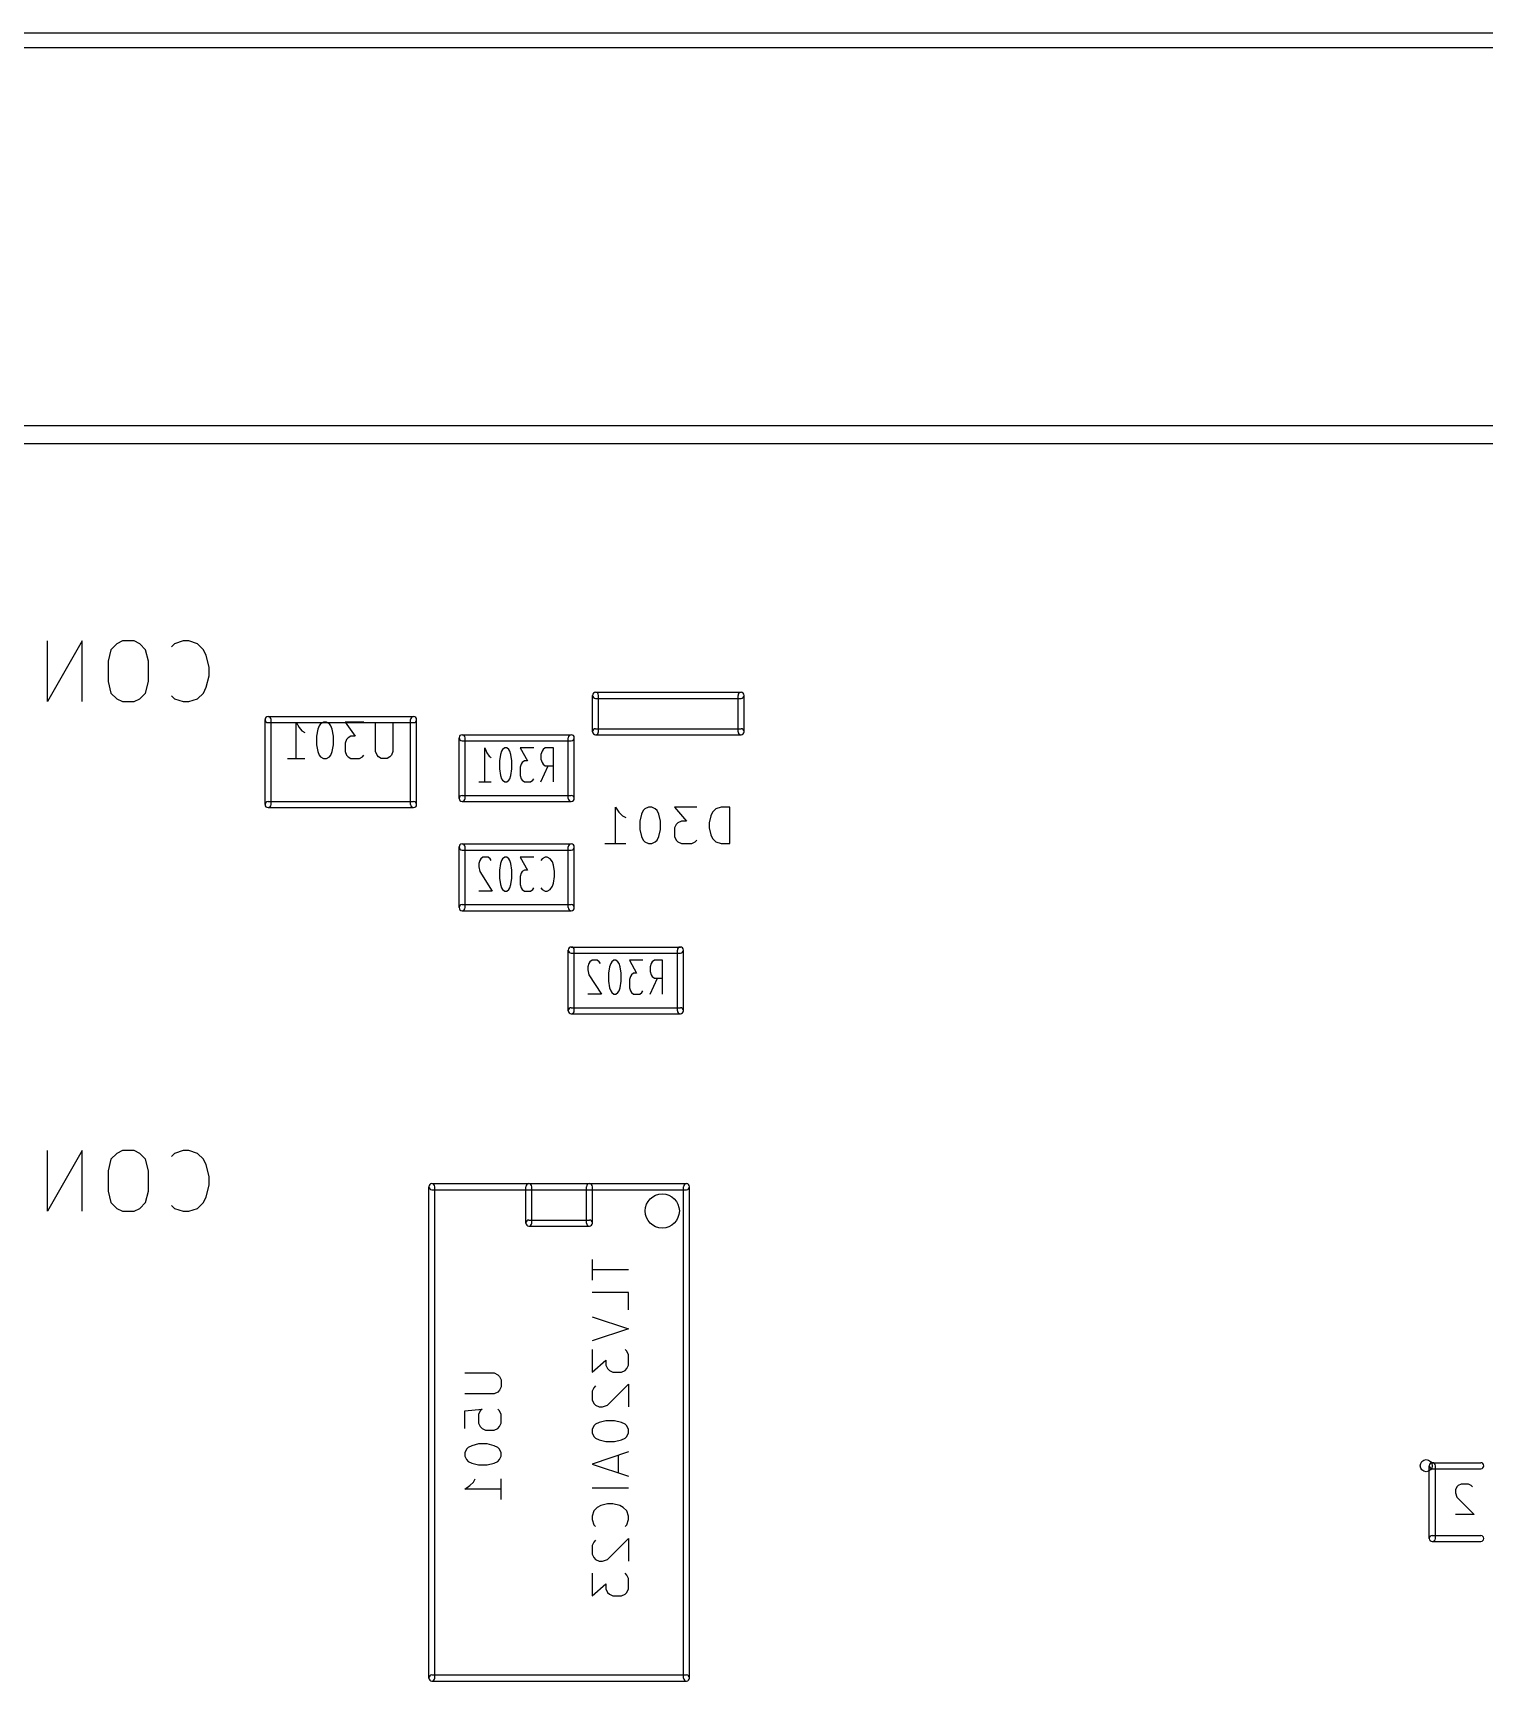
# Model space of a CAD drawing. Extents: x -29274 to 69862, y 24345 to 162744.
# Drawn here: x -1139 to 10826, y 67495 to 81080 of the extents above; entities that cross this region are included whole.
import ezdxf

# ---------------------------------------------------------------- set-up
doc = ezdxf.new("R2010")
doc.units = 0
doc.layers.add('BLACK', color=1, linetype='CONTINUOUS')

msp = doc.modelspace()

# ---------------------------------------------------------------- linework, layer by layer
at = {"layer": 'BLACK'}
for p, q in [((-8500, 81080), (61650, 81080)), ((-8500, 80960), (61650, 80960)), ((-7900, 77845), (61650, 77845)), ((-7900, 77695), (61650, 77695)), ((-734, 76068), (-1020, 75568)), ((-1020, 75568), (-1020, 76068)), ((-734, 75568), (-734, 76068)), ((-496, 75996), (-520, 75901)), ((-448, 76044), (-496, 75996)), ((-401, 76068), (-448, 76044)), ((-305, 76068), (-401, 76068)), ((-258, 76044), (-305, 76068)), ((-210, 75996), (-258, 76044)), ((-186, 75901), (-210, 75996)), ((28, 76044), (4, 76020)), ((99, 76068), (28, 76044)), ((147, 76068), (99, 76068)), ((219, 76044), (147, 76068)), ((266, 75996), (219, 76044)), ((290, 75949), (266, 75996)), ((314, 75853), (290, 75949)), ((-520, 75901), (-520, 75734)), ((-186, 75734), (-186, 75901)), ((314, 75782), (314, 75853)), ((-520, 75734), (-496, 75639)), ((-210, 75639), (-186, 75734)), ((266, 75639), (290, 75687)), ((290, 75687), (314, 75782)), ((-496, 75639), (-448, 75591)), ((-448, 75591), (-401, 75568)), ((-401, 75568), (-305, 75568)), ((-305, 75568), (-258, 75591)), ((-258, 75591), (-210, 75639)), ((4, 75615), (28, 75591)), ((28, 75591), (99, 75568)), ((99, 75568), (147, 75568)), ((147, 75568), (219, 75591)), ((219, 75591), (266, 75639)), ((3475, 75320), (3475, 75620)), ((3500, 75645), (4700, 75645)), ((3500, 75595), (4700, 75595)), ((3525, 75320), (3525, 75620)), ((4675, 75320), (4675, 75620)), ((4725, 75320), (4725, 75620)), ((775, 74720), (775, 75420)), ((800, 75445), (2000, 75445)), ((825, 74720), (825, 75420)), ((1031, 75099), (1031, 75399)), ((1031, 75399), (1055, 75356)), ((1257, 75399), (1233, 75384)), ((1281, 75399), (1257, 75399)), ((1305, 75384), (1281, 75399)), ((1590, 75399), (1436, 75399)), ((1436, 75399), (1519, 75284)), ((1686, 75156), (1686, 75399)), ((1828, 75399), (1828, 75156)), ((1975, 74720), (1975, 75420)), ((2025, 74720), (2025, 75420)), ((800, 75395), (2000, 75395)), ((1055, 75356), (1079, 75327)), ((1079, 75327), (1102, 75313)), ((1209, 75341), (1198, 75284)), ((1198, 75284), (1198, 75213)), ((1221, 75370), (1209, 75341)), ((1233, 75384), (1221, 75370)), ((1317, 75370), (1305, 75384)), ((1328, 75341), (1317, 75370)), ((1340, 75284), (1328, 75341)), ((1340, 75213), (1340, 75284)), ((1459, 75270), (1447, 75256)), ((1483, 75284), (1459, 75270)), ((1519, 75284), (1483, 75284)), ((2375, 74770), (2375, 75270)), ((2400, 75295), (3300, 75295)), ((2425, 74770), (2425, 75270)), ((3275, 74770), (3275, 75270)), ((3325, 74770), (3325, 75270)), ((3500, 75345), (4700, 75345)), ((3500, 75295), (4700, 75295)), ((1198, 75213), (1209, 75156)), ((1209, 75156), (1221, 75127)), ((1221, 75127), (1233, 75113)), ((1305, 75113), (1317, 75127)), ((1317, 75127), (1328, 75156)), ((1328, 75156), (1340, 75213)), ((1447, 75256), (1436, 75227)), ((1436, 75227), (1436, 75156)), ((1436, 75156), (1447, 75127)), ((1447, 75127), (1459, 75113)), ((1578, 75113), (1590, 75127)), ((1698, 75127), (1686, 75156)), ((1709, 75113), (1698, 75127)), ((1817, 75127), (1805, 75113)), ((1828, 75156), (1817, 75127)), ((2400, 75245), (3300, 75245)), ((2588, 74907), (2588, 75187)), ((2588, 75187), (2605, 75147)), ((2605, 75147), (2623, 75120)), ((2716, 75133), (2708, 75080)), ((2725, 75160), (2716, 75133)), ((2734, 75173), (2725, 75160)), ((2751, 75187), (2734, 75173)), ((2768, 75187), (2751, 75187)), ((2785, 75173), (2768, 75187)), ((2794, 75160), (2785, 75173)), ((2802, 75133), (2794, 75160)), ((2811, 75080), (2802, 75133)), ((2990, 75187), (2879, 75187)), ((2879, 75187), (2939, 75080)), ((3059, 75160), (3050, 75133)), ((3050, 75133), (3050, 75093)), ((3067, 75173), (3059, 75160)), ((3085, 75187), (3067, 75173)), ((3153, 75187), (3085, 75187)), ((3153, 74907), (3153, 75187)), ((960, 75099), (1102, 75099)), ((1233, 75113), (1257, 75099)), ((1257, 75099), (1281, 75099)), ((1281, 75099), (1305, 75113)), ((1459, 75113), (1483, 75099)), ((1483, 75099), (1555, 75099)), ((1555, 75099), (1578, 75113)), ((1733, 75099), (1709, 75113)), ((1781, 75099), (1733, 75099)), ((1805, 75113), (1781, 75099)), ((2623, 75120), (2640, 75107)), ((2708, 75080), (2708, 75013)), ((2708, 75013), (2716, 74960)), ((2802, 74960), (2811, 75013)), ((2811, 75013), (2811, 75080)), ((2887, 75053), (2879, 75027)), ((2879, 75027), (2879, 74960)), ((2896, 75067), (2887, 75053)), ((2913, 75080), (2896, 75067)), ((2939, 75080), (2913, 75080)), ((3050, 75093), (3059, 75067)), ((3050, 74907), (3110, 75040)), ((3059, 75067), (3067, 75053)), ((3067, 75053), (3085, 75040)), ((3085, 75040), (3153, 75040)), ((2537, 74907), (2640, 74907)), ((2716, 74960), (2725, 74933)), ((2725, 74933), (2734, 74920)), ((2734, 74920), (2751, 74907)), ((2751, 74907), (2768, 74907)), ((2768, 74907), (2785, 74920)), ((2785, 74920), (2794, 74933)), ((2794, 74933), (2802, 74960)), ((2879, 74960), (2887, 74933)), ((2887, 74933), (2896, 74920)), ((2896, 74920), (2913, 74907)), ((2913, 74907), (2965, 74907)), ((2965, 74907), (2982, 74920)), ((2982, 74920), (2990, 74933)), ((800, 74745), (2000, 74745)), ((2400, 74795), (3300, 74795)), ((2400, 74745), (3300, 74745)), ((800, 74695), (2000, 74695)), ((3664, 74399), (3664, 74699)), ((3664, 74699), (3693, 74656)), ((3693, 74656), (3721, 74627)), ((3721, 74627), (3750, 74613)), ((3879, 74641), (3864, 74584)), ((3864, 74584), (3864, 74513)), ((3893, 74670), (3879, 74641)), ((3907, 74684), (3893, 74670)), ((3936, 74699), (3907, 74684)), ((3964, 74699), (3936, 74699)), ((3993, 74684), (3964, 74699)), ((4007, 74670), (3993, 74684)), ((4022, 74641), (4007, 74670)), ((4036, 74584), (4022, 74641)), ((4036, 74513), (4036, 74584)), ((4336, 74699), (4150, 74699)), ((4150, 74699), (4250, 74584)), ((4208, 74584), (4179, 74570)), ((4250, 74584), (4208, 74584)), ((4450, 74627), (4436, 74570)), ((4465, 74656), (4450, 74627)), ((4493, 74684), (4465, 74656)), ((4536, 74699), (4493, 74684)), ((4608, 74699), (4536, 74699)), ((4608, 74399), (4608, 74699)), ((3864, 74513), (3879, 74456)), ((3879, 74456), (3893, 74427)), ((4007, 74427), (4022, 74456)), ((4022, 74456), (4036, 74513)), ((4165, 74556), (4150, 74527)), ((4150, 74527), (4150, 74456)), ((4150, 74456), (4165, 74427)), ((4179, 74570), (4165, 74556)), ((4436, 74570), (4436, 74527)), ((4436, 74527), (4450, 74470)), ((4450, 74470), (4465, 74441)), ((2375, 73870), (2375, 74370)), ((2400, 74395), (3300, 74395)), ((2400, 74345), (3300, 74345)), ((2425, 73870), (2425, 74370)), ((3275, 73870), (3275, 74370)), ((3325, 73870), (3325, 74370)), ((3578, 74399), (3750, 74399)), ((3893, 74427), (3907, 74413)), ((3907, 74413), (3936, 74399)), ((3936, 74399), (3964, 74399)), ((3964, 74399), (3993, 74413)), ((3993, 74413), (4007, 74427)), ((4165, 74427), (4179, 74413)), ((4179, 74413), (4208, 74399)), ((4208, 74399), (4293, 74399)), ((4293, 74399), (4322, 74413)), ((4322, 74413), (4336, 74427)), ((4465, 74441), (4493, 74413)), ((4493, 74413), (4536, 74399)), ((4536, 74399), (4608, 74399)), ((2545, 74260), (2537, 74233)), ((2537, 74233), (2537, 74207)), ((2537, 74207), (2545, 74167)), ((2554, 74273), (2545, 74260)), ((2571, 74287), (2554, 74273)), ((2614, 74287), (2571, 74287)), ((2631, 74273), (2614, 74287)), ((2640, 74260), (2631, 74273)), ((2716, 74233), (2708, 74180)), ((2708, 74180), (2708, 74113)), ((2725, 74260), (2716, 74233)), ((2734, 74273), (2725, 74260)), ((2751, 74287), (2734, 74273)), ((2768, 74287), (2751, 74287)), ((2785, 74273), (2768, 74287)), ((2794, 74260), (2785, 74273)), ((2802, 74233), (2794, 74260)), ((2811, 74180), (2802, 74233)), ((2811, 74113), (2811, 74180)), ((2990, 74287), (2879, 74287)), ((2879, 74287), (2939, 74180)), ((2913, 74180), (2896, 74167)), ((2939, 74180), (2913, 74180)), ((3059, 74273), (3050, 74260)), ((3085, 74287), (3059, 74273)), ((3102, 74287), (3085, 74287)), ((3127, 74273), (3102, 74287)), ((3145, 74247), (3127, 74273)), ((3153, 74220), (3145, 74247)), ((3162, 74167), (3153, 74220)), ((2545, 74167), (2648, 74007)), ((2708, 74113), (2716, 74060)), ((2716, 74060), (2725, 74033)), ((2794, 74033), (2802, 74060)), ((2802, 74060), (2811, 74113)), ((2887, 74153), (2879, 74127)), ((2879, 74127), (2879, 74060)), ((2879, 74060), (2887, 74033)), ((2896, 74167), (2887, 74153)), ((3127, 74020), (3145, 74047)), ((3145, 74047), (3153, 74073)), ((3153, 74073), (3162, 74127)), ((3162, 74127), (3162, 74167)), ((2648, 74007), (2537, 74007)), ((2725, 74033), (2734, 74020)), ((2734, 74020), (2751, 74007)), ((2751, 74007), (2768, 74007)), ((2768, 74007), (2785, 74020)), ((2785, 74020), (2794, 74033)), ((2887, 74033), (2896, 74020)), ((2896, 74020), (2913, 74007)), ((2913, 74007), (2965, 74007)), ((2965, 74007), (2982, 74020)), ((2982, 74020), (2990, 74033)), ((3050, 74033), (3059, 74020)), ((3059, 74020), (3085, 74007)), ((3085, 74007), (3102, 74007)), ((3102, 74007), (3127, 74020)), ((2400, 73895), (3300, 73895)), ((2400, 73845), (3300, 73845)), ((3275, 73020), (3275, 73520)), ((3300, 73545), (4200, 73545)), ((3300, 73495), (4200, 73495)), ((3325, 73020), (3325, 73520)), ((4175, 73020), (4175, 73520)), ((4225, 73020), (4225, 73520)), ((3445, 73410), (3437, 73383)), ((3437, 73383), (3437, 73357)), ((3454, 73423), (3445, 73410)), ((3471, 73437), (3454, 73423)), ((3514, 73437), (3471, 73437)), ((3531, 73423), (3514, 73437)), ((3540, 73410), (3531, 73423)), ((3616, 73383), (3608, 73330)), ((3625, 73410), (3616, 73383)), ((3634, 73423), (3625, 73410)), ((3651, 73437), (3634, 73423)), ((3668, 73437), (3651, 73437)), ((3685, 73423), (3668, 73437)), ((3694, 73410), (3685, 73423)), ((3702, 73383), (3694, 73410)), ((3711, 73330), (3702, 73383)), ((3890, 73437), (3779, 73437)), ((3779, 73437), (3839, 73330)), ((3959, 73410), (3950, 73383)), ((3950, 73383), (3950, 73343)), ((3967, 73423), (3959, 73410)), ((3985, 73437), (3967, 73423)), ((4053, 73437), (3985, 73437)), ((4053, 73157), (4053, 73437)), ((3437, 73357), (3445, 73317)), ((3445, 73317), (3548, 73157)), ((3608, 73330), (3608, 73263)), ((3608, 73263), (3616, 73210)), ((3702, 73210), (3711, 73263)), ((3711, 73263), (3711, 73330)), ((3787, 73303), (3779, 73277)), ((3779, 73277), (3779, 73210)), ((3796, 73317), (3787, 73303)), ((3813, 73330), (3796, 73317)), ((3839, 73330), (3813, 73330)), ((3950, 73343), (3959, 73317)), ((3950, 73157), (4010, 73290)), ((3959, 73317), (3967, 73303)), ((3967, 73303), (3985, 73290)), ((3985, 73290), (4053, 73290)), ((3548, 73157), (3437, 73157)), ((3616, 73210), (3625, 73183)), ((3625, 73183), (3634, 73170)), ((3634, 73170), (3651, 73157)), ((3651, 73157), (3668, 73157)), ((3668, 73157), (3685, 73170)), ((3685, 73170), (3694, 73183)), ((3694, 73183), (3702, 73210)), ((3779, 73210), (3787, 73183)), ((3787, 73183), (3796, 73170)), ((3796, 73170), (3813, 73157)), ((3813, 73157), (3865, 73157)), ((3865, 73157), (3882, 73170)), ((3882, 73170), (3890, 73183)), ((3300, 73045), (4200, 73045)), ((3300, 72995), (4200, 72995)), ((-734, 71868), (-1020, 71368)), ((-1020, 71368), (-1020, 71868)), ((-734, 71368), (-734, 71868)), ((-401, 71868), (-448, 71844)), ((-305, 71868), (-401, 71868)), ((-258, 71844), (-305, 71868)), ((99, 71868), (28, 71844)), ((147, 71868), (99, 71868)), ((219, 71844), (147, 71868)), ((-496, 71796), (-520, 71701)), ((-448, 71844), (-496, 71796)), ((-210, 71796), (-258, 71844)), ((-186, 71701), (-210, 71796)), ((28, 71844), (4, 71820)), ((266, 71796), (219, 71844)), ((290, 71749), (266, 71796)), ((314, 71653), (290, 71749)), ((-520, 71701), (-520, 71534)), ((-186, 71534), (-186, 71701)), ((314, 71582), (314, 71653)), ((2150, 71595), (4250, 71595)), ((-520, 71534), (-496, 71439)), ((-210, 71439), (-186, 71534)), ((266, 71439), (290, 71487)), ((290, 71487), (314, 71582)), ((2125, 67520), (2125, 71570)), ((2150, 71545), (4250, 71545)), ((2175, 67520), (2175, 71570)), ((2925, 71270), (2925, 71570)), ((2975, 71270), (2975, 71570)), ((3425, 71270), (3425, 71570)), ((3475, 71270), (3475, 71570)), ((4225, 67520), (4225, 71570)), ((4275, 67520), (4275, 71570)), ((-496, 71439), (-448, 71391)), ((-448, 71391), (-401, 71368)), ((-401, 71368), (-305, 71368)), ((-305, 71368), (-258, 71391)), ((-258, 71391), (-210, 71439)), ((4, 71415), (28, 71391)), ((28, 71391), (99, 71368)), ((99, 71368), (147, 71368)), ((147, 71368), (219, 71391)), ((219, 71391), (266, 71439)), ((2950, 71295), (3450, 71295)), ((2950, 71245), (3450, 71245)), ((3471, 70970), (3471, 70799)), ((3771, 70885), (3471, 70885)), ((3771, 70699), (3471, 70699)), ((3771, 70556), (3771, 70699)), ((3471, 70498), (3771, 70398)), ((3771, 70398), (3471, 70298)), ((3471, 70227), (3471, 70041)), ((3471, 70041), (3586, 70141)), ((3586, 70141), (3586, 70099)), ((3586, 70099), (3600, 70070)), ((3757, 70213), (3743, 70227)), ((3771, 70184), (3757, 70213)), ((3757, 70070), (3771, 70099)), ((3771, 70099), (3771, 70184)), ((2421, 70035), (2664, 70035)), ((2664, 70035), (2693, 70020)), ((2693, 70020), (2707, 70006)), ((2707, 70006), (2721, 69977)), ((2721, 69977), (2721, 69920)), ((3600, 70070), (3614, 70056)), ((3614, 70056), (3643, 70041)), ((3643, 70041), (3714, 70041)), ((3714, 70041), (3743, 70056)), ((3743, 70056), (3757, 70070)), ((2664, 69863), (2421, 69863)), ((2693, 69877), (2664, 69863)), ((2707, 69892), (2693, 69877)), ((2721, 69920), (2707, 69892)), ((3486, 69913), (3471, 69884)), ((3471, 69884), (3471, 69813)), ((3500, 69927), (3486, 69913)), ((3600, 69770), (3771, 69941)), ((3771, 69941), (3771, 69755)), ((2421, 69721), (2564, 69735)), ((2421, 69578), (2421, 69721)), ((2550, 69721), (2536, 69692)), ((2536, 69692), (2536, 69621)), ((2564, 69735), (2550, 69721)), ((2707, 69721), (2693, 69735)), ((2721, 69692), (2707, 69721)), ((2721, 69621), (2721, 69692)), ((3471, 69813), (3486, 69784)), ((3486, 69784), (3500, 69770)), ((3500, 69770), (3529, 69755)), ((3529, 69755), (3557, 69755)), ((3557, 69755), (3600, 69770)), ((2536, 69621), (2550, 69592)), ((2550, 69592), (2564, 69578)), ((2564, 69578), (2593, 69563)), ((2593, 69563), (2664, 69563)), ((2664, 69563), (2693, 69578)), ((2693, 69578), (2707, 69592)), ((2707, 69592), (2721, 69621)), ((3486, 69598), (3471, 69569)), ((3471, 69569), (3471, 69541)), ((3500, 69612), (3486, 69598)), ((3529, 69627), (3500, 69612)), ((3586, 69641), (3529, 69627)), ((3657, 69641), (3586, 69641)), ((3714, 69627), (3657, 69641)), ((3743, 69612), (3714, 69627)), ((3757, 69598), (3743, 69612)), ((3771, 69569), (3757, 69598)), ((3771, 69541), (3771, 69569)), ((2450, 69420), (2436, 69406)), ((2479, 69435), (2450, 69420)), ((2536, 69449), (2479, 69435)), ((2607, 69449), (2536, 69449)), ((2664, 69435), (2607, 69449)), ((2693, 69420), (2664, 69435)), ((2707, 69406), (2693, 69420)), ((3471, 69541), (3486, 69512)), ((3486, 69512), (3500, 69498)), ((3500, 69498), (3529, 69484)), ((3529, 69484), (3586, 69469)), ((3586, 69469), (3657, 69469)), ((3657, 69469), (3714, 69484)), ((3714, 69484), (3743, 69498)), ((3743, 69498), (3757, 69512)), ((3757, 69512), (3771, 69541)), ((2436, 69406), (2421, 69377)), ((2421, 69377), (2421, 69349)), ((2421, 69349), (2436, 69320)), ((2436, 69320), (2450, 69306)), ((2450, 69306), (2479, 69292)), ((2479, 69292), (2536, 69277)), ((2607, 69277), (2664, 69292)), ((2664, 69292), (2693, 69306)), ((2693, 69306), (2707, 69320)), ((2721, 69377), (2707, 69406)), ((2707, 69320), (2721, 69349)), ((2721, 69349), (2721, 69377)), ((3771, 69383), (3471, 69283)), ((3686, 69355), (3686, 69212)), ((10400, 69295), (10800, 69295)), ((2493, 69134), (2507, 69163)), ((2536, 69277), (2607, 69277)), ((2721, 68991), (2721, 69163)), ((3471, 69283), (3771, 69183)), ((10375, 68670), (10375, 69270)), ((10400, 69245), (10800, 69245)), ((10425, 68670), (10425, 69270)), ((2421, 69077), (2464, 69106)), ((2721, 69077), (2421, 69077)), ((2464, 69106), (2493, 69134)), ((3771, 69084), (3471, 69084)), ((10601, 69095), (10590, 69071)), ((10590, 69071), (10590, 69047)), ((10590, 69047), (10601, 69012)), ((10613, 69107), (10601, 69095)), ((10601, 69012), (10744, 68869)), ((10637, 69119), (10613, 69107)), ((10697, 69119), (10637, 69119)), ((10720, 69107), (10697, 69119)), ((10732, 69095), (10720, 69107)), ((3486, 68898), (3471, 68855)), ((3514, 68926), (3486, 68898)), ((3543, 68941), (3514, 68926)), ((3600, 68955), (3543, 68941)), ((3643, 68955), (3600, 68955)), ((3700, 68941), (3643, 68955)), ((3729, 68926), (3700, 68941)), ((3757, 68898), (3729, 68926)), ((3771, 68855), (3757, 68898)), ((3471, 68855), (3471, 68826)), ((3471, 68826), (3486, 68783)), ((3486, 68783), (3500, 68769)), ((3743, 68769), (3757, 68783)), ((3757, 68783), (3771, 68826)), ((3771, 68826), (3771, 68855)), ((10744, 68869), (10590, 68869)), ((3486, 68641), (3471, 68612)), ((3471, 68612), (3471, 68541)), ((3500, 68655), (3486, 68641)), ((3600, 68498), (3771, 68669)), ((3771, 68669), (3771, 68483)), ((10400, 68695), (10800, 68695)), ((10400, 68645), (10800, 68645)), ((3471, 68541), (3486, 68512)), ((3486, 68512), (3500, 68498)), ((3500, 68498), (3529, 68483)), ((3529, 68483), (3557, 68483)), ((3557, 68483), (3600, 68498)), ((3471, 68383), (3471, 68197)), ((3757, 68369), (3743, 68383)), ((3771, 68340), (3757, 68369)), ((3771, 68255), (3771, 68340)), ((3471, 68197), (3586, 68297)), ((3586, 68297), (3586, 68255)), ((3586, 68255), (3600, 68226)), ((3600, 68226), (3614, 68212)), ((3614, 68212), (3643, 68197)), ((3643, 68197), (3714, 68197)), ((3714, 68197), (3743, 68212)), ((3743, 68212), (3757, 68226)), ((3757, 68226), (3771, 68255)), ((2150, 67545), (4250, 67545)), ((2150, 67495), (4250, 67495))]:
    msp.add_line(p, q, dxfattribs=at)
for centre, radius in [((4050, 71370), 141), ((10350, 69270), 50)]:
    msp.add_circle(centre, radius, dxfattribs=at)
for centre, start, end in [((3500, 75620), 90, 270), ((3500, 75620), 360, 540), ((4700, 75620), 360, 540), ((4700, 75620), 270, 450), ((800, 75420), 360, 540), ((800, 75420), 90, 270), ((2000, 75420), 360, 540), ((2000, 75420), 270, 450), ((2400, 75270), 90, 270), ((2400, 75270), 360, 540), ((3300, 75270), 360, 540), ((3300, 75270), 270, 450), ((3500, 75320), 90, 270), ((3500, 75320), 180, 360), ((4700, 75320), 180, 360), ((4700, 75320), 270, 450), ((800, 74720), 90, 270), ((800, 74720), 180, 360), ((2000, 74720), 180, 360), ((2000, 74720), 270, 450), ((2400, 74770), 90, 270), ((2400, 74770), 180, 360), ((3300, 74770), 180, 360), ((3300, 74770), 270, 450), ((2400, 74370), 90, 270), ((2400, 74370), 360, 540), ((3300, 74370), 360, 540), ((3300, 74370), 270, 450), ((2400, 73870), 90, 270), ((2400, 73870), 180, 360), ((3300, 73870), 180, 360), ((3300, 73870), 270, 450), ((3300, 73520), 90, 270), ((3300, 73520), 360, 540), ((4200, 73520), 360, 540), ((4200, 73520), 270, 450), ((3300, 73020), 90, 270), ((3300, 73020), 180, 360), ((4200, 73020), 180, 360), ((4200, 73020), 270, 450), ((2150, 71570), 360, 540), ((2150, 71570), 90, 270), ((2950, 71570), 360, 540), ((3450, 71570), 360, 540), ((4250, 71570), 360, 540), ((4250, 71570), 270, 450), ((2950, 71270), 90, 270), ((2950, 71270), 180, 360), ((3450, 71270), 180, 360), ((3450, 71270), 270, 450), ((10400, 69270), 90, 270), ((10400, 69270), 360, 540), ((10800, 69270), 270, 450), ((10400, 68670), 90, 270), ((10400, 68670), 180, 360), ((10800, 68670), 270, 450), ((2150, 67520), 90, 270), ((2150, 67520), 180, 360), ((4250, 67520), 180, 360), ((4250, 67520), 270, 450)]:
    msp.add_arc(centre, 25, start, end, dxfattribs=at)

doc.saveas('drawing.dxf')
